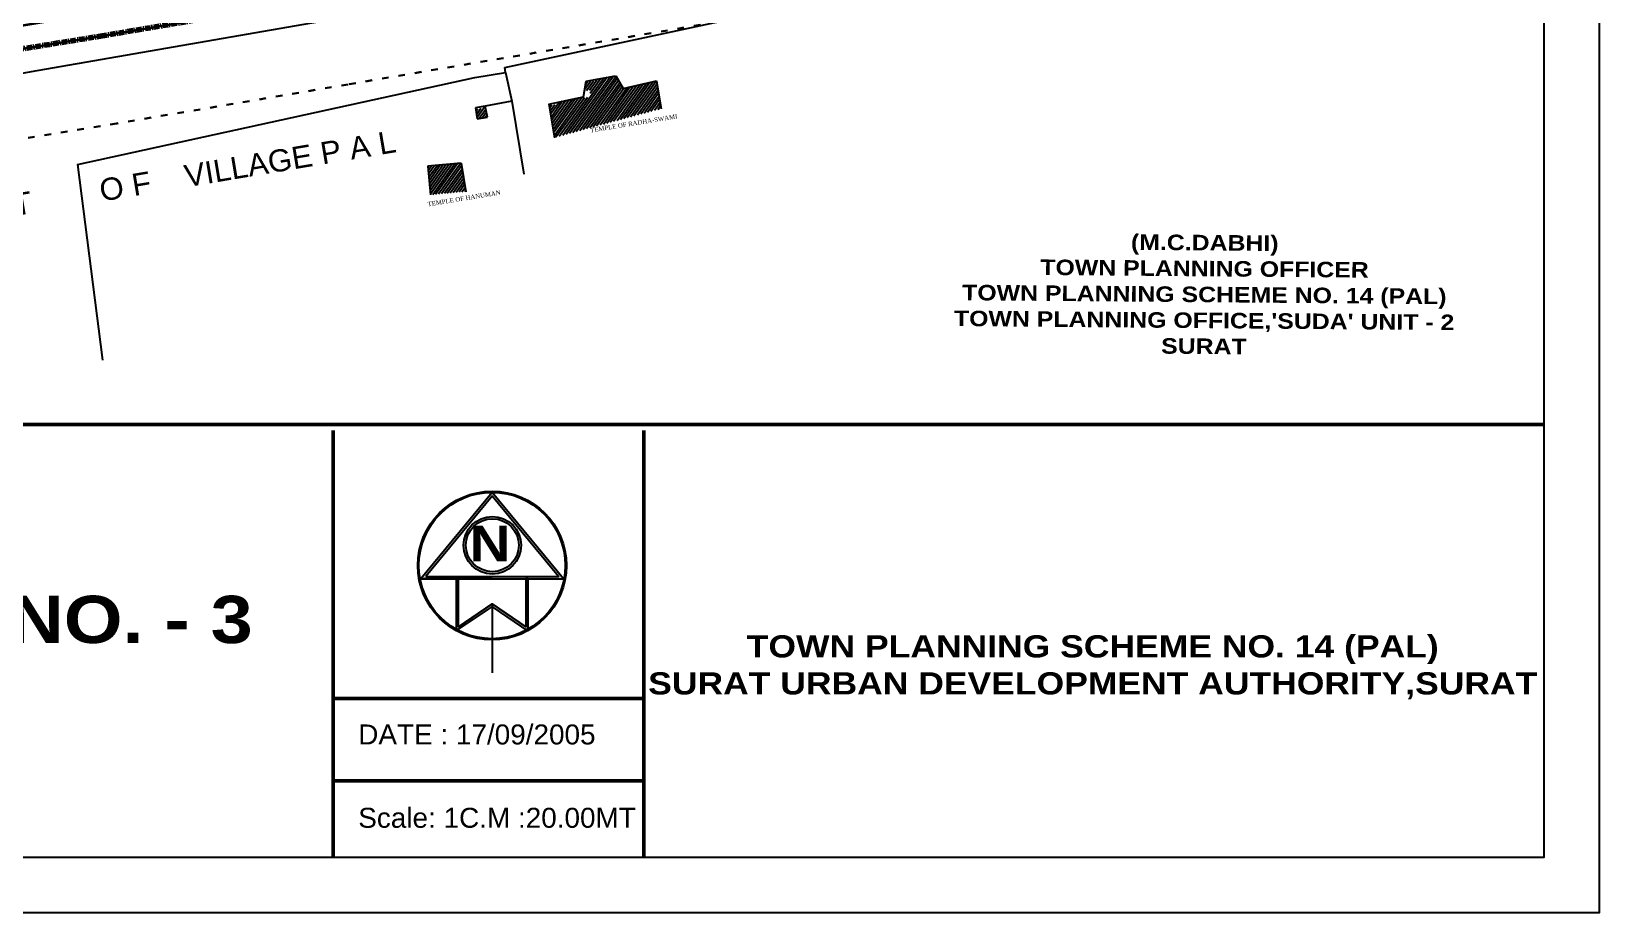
# Model space of a CAD drawing. Header units: feet. Extents: x 23506 to 25077, y 13410 to 15510.
# Drawn here: x 24371 to 25077, y 13410 to 13807 of the extents above; entities that cross this region are included whole.
import ezdxf

# ---------------------------------------------------------------- set-up
doc = ezdxf.new("R2010")
doc.units = ezdxf.units.FT
doc.header["$MEASUREMENT"] = 0
doc.linetypes.add('ACAD_ISO03W100', pattern=[30, 12, -18])
doc.linetypes.add('CENTERX2', pattern=[4, 2.5, -0.5, 0.5, -0.5])
for name, color, linetype in [('ADJ_TP-SCHEM', 5, 'Continuous'), ('BUILDHATCH', 250, 'Continuous'), ('new f.p.', 1, 'Continuous'), ('north', 7, 'Continuous'), ('TEXT10', 7, 'Continuous')]:
    doc.layers.add(name, color=color, linetype=linetype)
for name, color, linetype, lineweight in [('F.P.', 1, 'Continuous', 30), ('FORMAT', 7, 'Continuous', 50), ('OPPLAN', 92, 'Continuous', 35), ('TP_BOUNDARY', 6, 'CENTERX2', 100)]:
    doc.layers.add(name, color=color, linetype=linetype, lineweight=lineweight)
doc.styles.get("Standard").update_dxf_attribs({"font": 'times.ttf'})
doc.styles.add('STYLE1', font='arial.ttf')
doc.styles.add('Z', font='')
doc.styles.get('Z').set_extended_font_data('Arial Black')

msp = doc.modelspace()

# ---------------------------------------------------------------- hatches: boundary and pattern name
at = {"layer": 'north', "lineweight": -3, "ltscale": 0.5}
h = msp.add_hatch(color=256, dxfattribs=at)
edge = h.paths.add_edge_path()
edge.add_arc((24578.45, 13566.27), 33.49, 0, 360)
edge = h.paths.add_edge_path(flags=16)
edge.add_arc((24578.45, 13566.27), 32.96, 0, 360)
h = msp.add_hatch(color=256, dxfattribs=at)
h.paths.add_polyline_path([(24548.58, 13561.38), (24608.32, 13561.38), (24578.45, 13597.56)], flags=16)
h.paths.add_polyline_path([(24546.33, 13560.31), (24610.58, 13560.31), (24578.45, 13599.23)])
h = msp.add_hatch(color=256, dxfattribs=at)
edge = h.paths.add_edge_path(flags=16)
edge.add_arc((24578.57, 13575.4), 11.92, 0, 360)
edge = h.paths.add_edge_path()
edge.add_arc((24578.57, 13575.4), 12.98, 0, 360)
msp.add_hatch(color=256, dxfattribs=at).paths.add_polyline_path([(24594.66, 13560.31), (24593.59, 13560.31), (24593.59, 13538.63), (24578.45, 13548.94), (24563.32, 13538.63), (24563.32, 13560.31), (24562.25, 13560.31), (24562.25, 13537.57), (24563.32, 13537.57), (24578.45, 13547.65), (24591.7, 13538.63), (24593.16, 13537.61), (24594.66, 13537.57)])

# ---------------------------------------------------------------- linework, layer by layer
at = {"layer": 'BUILDHATCH', "linetype": 'Continuous'}
for p, q in [((24584.16, 13790.57), (24810.61, 13839.53)), ((24373.54, 13789.31), (24567.8, 13823.06)), ((24276.2, 13772.01), (24373.54, 13789.31)), ((24570.61, 13786.09), (24584.56, 13788.41)), ((24584.56, 13788.41), (24587.31, 13775.46)), ((24631.74, 13786.46), (24613.34, 13760.85)), ((24633.14, 13786.71), (24614.87, 13761.27)), ((24634.32, 13786.63), (24616.4, 13761.68)), ((24620.78, 13784.54), (24634.17, 13786.89)), ((24634.17, 13786.89), (24637.54, 13781.11)), ((24391.72, 13746.93), (24570.61, 13786.09)), ((24630.33, 13786.21), (24611.81, 13760.44)), ((24634.87, 13785.68), (24617.93, 13762.1)), ((24635.42, 13784.74), (24619.45, 13762.51)), ((24619.58, 13777.46), (24620.78, 13784.54)), ((24622.79, 13784.29), (24620.1, 13780.55)), ((24621.43, 13784.12), (24620.48, 13782.8)), ((24635.98, 13783.79), (24620.98, 13762.93)), ((24624.14, 13784.46), (24621.06, 13780.17)), ((24626.1, 13785.47), (24622.4, 13780.32)), ((24636.53, 13782.84), (24622.51, 13763.34)), ((24627.51, 13785.72), (24622.59, 13778.87)), ((24628.92, 13785.96), (24622.77, 13777.41)), ((24637.08, 13781.9), (24624.04, 13763.76)), ((24624.69, 13785.22), (24624.58, 13785.06)), ((24637.79, 13781.17), (24625.57, 13764.17)), ((24639.26, 13781.51), (24627.1, 13764.58)), ((24640.74, 13781.85), (24628.63, 13765)), ((24642.22, 13782.19), (24630.16, 13765.41)), ((24643.69, 13782.53), (24631.69, 13765.83)), ((24645.17, 13782.88), (24633.22, 13766.24)), ((24646.65, 13783.22), (24634.75, 13766.66)), ((24648.12, 13783.56), (24636.28, 13767.07)), ((24637.54, 13781.11), (24652.57, 13784.59)), ((24649.6, 13783.9), (24637.8, 13767.49)), ((24651.07, 13784.24), (24639.33, 13767.9)), ((24652.55, 13784.58), (24640.86, 13768.31)), ((24652.8, 13783.21), (24642.39, 13768.73)), ((24653.03, 13781.82), (24643.92, 13769.14)), ((24653.26, 13780.42), (24645.45, 13769.56)), ((24652.57, 13784.59), (24654.63, 13772.04)), ((24575.27, 13773.18), (24570.91, 13772.46)), ((24570.91, 13772.46), (24571.72, 13767.53)), ((24574.75, 13772.27), (24571.65, 13767.96)), ((24575.3, 13773.04), (24574.8, 13772.34)), ((24587.31, 13775.46), (24575.27, 13773.18)), ((24576.41, 13768.3), (24575.27, 13773.18)), ((24587.31, 13775.46), (24592.7, 13742.57)), ((24604.07, 13774.04), (24619.58, 13777.46)), ((24604.07, 13774.04), (24606.53, 13759.01)), ((24605.33, 13773.7), (24604.35, 13772.33)), ((24606.68, 13773.87), (24604.58, 13770.94)), ((24608.78, 13775.08), (24604.8, 13769.54)), ((24610.25, 13775.4), (24605.03, 13768.15)), ((24611.71, 13775.72), (24605.26, 13766.75)), ((24613.17, 13776.05), (24605.49, 13765.36)), ((24614.63, 13776.37), (24605.72, 13763.96)), ((24616.1, 13776.69), (24605.95, 13762.56)), ((24617.56, 13777.01), (24606.18, 13761.17)), ((24619.02, 13777.34), (24606.4, 13759.77)), ((24620.02, 13777.01), (24607.22, 13759.2)), ((24621.38, 13777.18), (24608.75, 13759.61)), ((24622.73, 13777.36), (24610.28, 13760.03)), ((24653.48, 13779.02), (24646.98, 13769.97)), ((24653.71, 13777.63), (24648.51, 13770.39)), ((24653.94, 13776.23), (24650.04, 13770.8)), ((24654.17, 13774.84), (24651.57, 13771.22)), ((24654.4, 13773.44), (24653.1, 13771.63)), ((24572.04, 13771.93), (24571.19, 13770.75)), ((24573.39, 13772.1), (24571.42, 13769.35)), ((24571.72, 13767.53), (24576.41, 13768.3)), ((24575.6, 13771.75), (24572.69, 13767.69)), ((24575.91, 13770.45), (24574.08, 13767.92)), ((24576.21, 13769.16), (24575.48, 13768.15)), ((24654.63, 13772.05), (24654.63, 13772.04)), ((24391.72, 13746.93), (24402.96, 13658.76)), ((24564.46, 13747.6), (24549.43, 13746.12)), ((24549.43, 13746.12), (24550.69, 13733.23)), ((24549.83, 13746.16), (24549.47, 13745.66)), ((24551.15, 13746.29), (24549.62, 13744.15)), ((24552.48, 13746.42), (24549.77, 13742.65)), ((24553.8, 13746.55), (24549.92, 13741.14)), ((24555.13, 13746.68), (24550.06, 13739.63)), ((24556.45, 13746.81), (24550.21, 13738.12)), ((24557.78, 13746.94), (24550.36, 13736.62)), ((24559.1, 13747.07), (24550.51, 13735.11)), ((24560.43, 13747.2), (24550.66, 13733.6)), ((24561.75, 13747.33), (24551.68, 13733.32)), ((24563.08, 13747.46), (24553, 13733.44)), ((24564.4, 13747.59), (24554.32, 13733.56)), ((24564.68, 13746.26), (24555.64, 13733.68)), ((24564.91, 13744.87), (24556.96, 13733.8)), ((24564.46, 13747.6), (24566.58, 13734.68)), ((24565.14, 13743.47), (24558.27, 13733.92)), ((24565.37, 13742.08), (24559.59, 13734.04)), ((24565.6, 13740.68), (24560.91, 13734.16)), ((24565.82, 13739.29), (24562.23, 13734.28)), ((24566.05, 13737.89), (24563.55, 13734.4)), ((24566.28, 13736.49), (24564.86, 13734.52)), ((24566.51, 13735.1), (24566.18, 13734.64))]:
    msp.add_line(p, q, dxfattribs=at)
msp.add_lwpolyline([(24584.56, 13788.41), (24584.16, 13790.57)], dxfattribs=at)
at = {"layer": 'F.P.', "linetype": 'ACAD_ISO03W100', "ltscale": 0.25}
msp.add_lwpolyline([(24985.49, 13881.15), (24779.01, 13831.39), (24736.39, 13821.2), (24731.48, 13819.85), (24513.55, 13783.03), (24483.96, 13778.03), (24409.34, 13765.42), (24355.98, 13756.76), (24302.85, 13748.14), (24285.08, 13745.26), (24215.61, 13733.98), (24146.7, 13722.8), (24111.56, 13716.51), (24067.28, 13708.61), (24016.28, 13699.55), (23945.54, 13686.97), (23694.5, 13643.62)], dxfattribs=at)
at = {"layer": 'FORMAT'}
for points in [[(23531.35, 13629.86), (25052.49, 13629.86)], [(23544.36, 13629.86), (24982.49, 13629.86)], [(23544.36, 13629.86), (24982.49, 13629.86)], [(24506.9, 13434.89), (24506.9, 13627.17)], [(24506.9, 13434.89), (24506.9, 13627.17)], [(24646.77, 13434.89), (24646.77, 13627.17)], [(24646.77, 13434.89), (24646.77, 13627.17)], [(24506.9, 13506.4), (24646.77, 13506.4)], [(24506.9, 13469.3), (24627.82, 13469.3)], [(24506.9, 13469.3), (24646.83, 13469.3)], [(24506.9, 13469.3), (24627.82, 13469.3)], [(24506.9, 13469.3), (24646.83, 13469.3)]]:
    msp.add_lwpolyline(points, dxfattribs=at)
at = {"layer": 'north', "lineweight": -3, "ltscale": 0.5}
for p, q in [((24563.32, 13538.63), (24578.45, 13548.94)), ((24578.45, 13548.94), (24593.59, 13538.63)), ((24578.45, 13547.65), (24591.7, 13538.63))]:
    msp.add_line(p, q, dxfattribs=at)
at = {"layer": 'north'}
msp.add_line((24578.45, 13548.94), (24578.45, 13517.93), dxfattribs=at)
at = {"layer": 'north', "lineweight": -3, "ltscale": 0.5}
for points in [[(24546.33, 13560.31), (24610.58, 13560.31), (24578.45, 13599.23), (24546.33, 13560.31)], [(24563.32, 13560.31), (24562.25, 13560.31)], [(24563.32, 13560.31), (24562.25, 13560.31)], [(24594.66, 13560.31), (24593.59, 13560.31), (24593.59, 13538.63), (24578.45, 13548.94), (24563.32, 13538.63), (24563.32, 13560.31), (24562.25, 13560.31), (24562.25, 13537.57), (24563.32, 13537.57), (24578.45, 13547.65), (24591.7, 13538.63), (24593.16, 13537.61), (24594.66, 13537.57), (24594.66, 13560.31), (24593.59, 13560.31)]]:
    msp.add_lwpolyline(points, dxfattribs=at)
msp.add_lwpolyline([(24548.58, 13561.38), (24608.32, 13561.38), (24578.45, 13597.56)], close=True, dxfattribs=at)
at = {"layer": 'north'}
for points in [[(24578.45, 13560.31), (24546.05, 13560.31)], [(24578.45, 13560.31), (24610.86, 13560.31)]]:
    msp.add_lwpolyline(points, dxfattribs=at)
at = {"layer": 'north', "lineweight": -3, "ltscale": 0.5}
for centre, radius in [((24578.45, 13566.27), 33.49), ((24578.45, 13566.27), 32.96), ((24578.57, 13575.4), 12.98), ((24578.57, 13575.4), 11.92)]:
    msp.add_circle(centre, radius, dxfattribs=at)
at = {"layer": 'OPPLAN'}
msp.add_lwpolyline([(24141.76, 13762.52), (24402.8, 13804.89), (24562.59, 13831.88), (24722.37, 13858.88), (24924.86, 13907.68), (24915.4, 13918.45), (24915.1, 13916.57), (24913.47, 13915.36), (24778.71, 13881.11), (24730.79, 13870.67), (24686.3, 13862.72), (24652.93, 13857.42), (24617.59, 13850.5), (24567.06, 13842.93), (24404.95, 13815.86), (24143.09, 13772.07)], dxfattribs=at)
at = {"layer": 'TEXT10', "ltscale": 0.5}
for points in [[(25077.49, 15328.74), (23506.35, 15328.74), (23506.35, 13409.89), (25077.49, 13409.89)], [(25052.49, 15303.74), (23531.35, 15303.74), (23531.35, 13434.89), (25052.49, 13434.89)]]:
    msp.add_lwpolyline(points, close=True, dxfattribs=at)
at = {"layer": 'TP_BOUNDARY'}
msp.add_lwpolyline([(24562.59, 13831.88), (24402.8, 13804.89), (24402.8, 13804.89), (24141.76, 13762.52)], dxfattribs=at)

# ---------------------------------------------------------------- texts
at = {"layer": 'ADJ_TP-SCHEM', "color": 5, "style": 'STYLE1'}
msp.add_text('R E S T    P A R T        O F    VILLAGE P A L', height=10, rotation=9.50782, dxfattribs=at).set_placement((24260.11, 13706.4))
at = {"layer": 'FORMAT', "ltscale": 0.5, "char_height": 9, "attachment_point": 1, "style": 'Z'}
for s, insert in [('{\\fArial|b0|i0|c0|p34;DATE : 17/09/2005}', (24518.15, 13494.66)), ('{\\fArial|b0|i0|c0|p34;Scale: 1C.M :20.00MT}', (24518.15, 13457.12))]:
    msp.add_mtext(s, dxfattribs=dict(at, insert=insert))
at = {"layer": 'new f.p.'}
for s, p in [('TEMPLE OF RADHA-SWAMI', (24622.84, 13761.33)), ('TEMPLE OF HANUMAN', (24549.58, 13728.04))]:
    msp.add_text(s, height=2, rotation=9.26422, dxfattribs=at).set_placement(p)
at = {"layer": 'north', "insert": (24568.3, 13584.16), "char_height": 15.97, "width": 44.6594, "attachment_point": 1, "style": 'Z'}
msp.add_mtext('N', dxfattribs=at)
at = {"layer": 'TEXT10', "ltscale": 0.5, "insert": (24899.38, 13688.34), "char_height": 7, "attachment_point": 5, "rotation": 359.53127, "style": 'Z'}
msp.add_mtext("(M.C.DABHI)\\PTOWN PLANNING OFFICER\\PTOWN PLANNING SCHEME NO. 14 (PAL)\\PTOWN PLANNING OFFICE,'SUDA' UNIT - 2\\PSURAT", dxfattribs=at)
at = {"layer": 'TEXT10', "ltscale": 0.5, "attachment_point": 5, "style": 'Z'}
for s, insert, char_height in [('PLAN NO. - 3', (24364.66, 13541.82), 21.2942), ('TOWN PLANNING SCHEME NO. 14 (PAL)\\PSURAT URBAN DEVELOPMENT AUTHORITY,SURAT', (24849.09, 13520.39), 10)]:
    msp.add_mtext(s, dxfattribs=dict(at, insert=insert, char_height=char_height))

doc.saveas('drawing.dxf')
